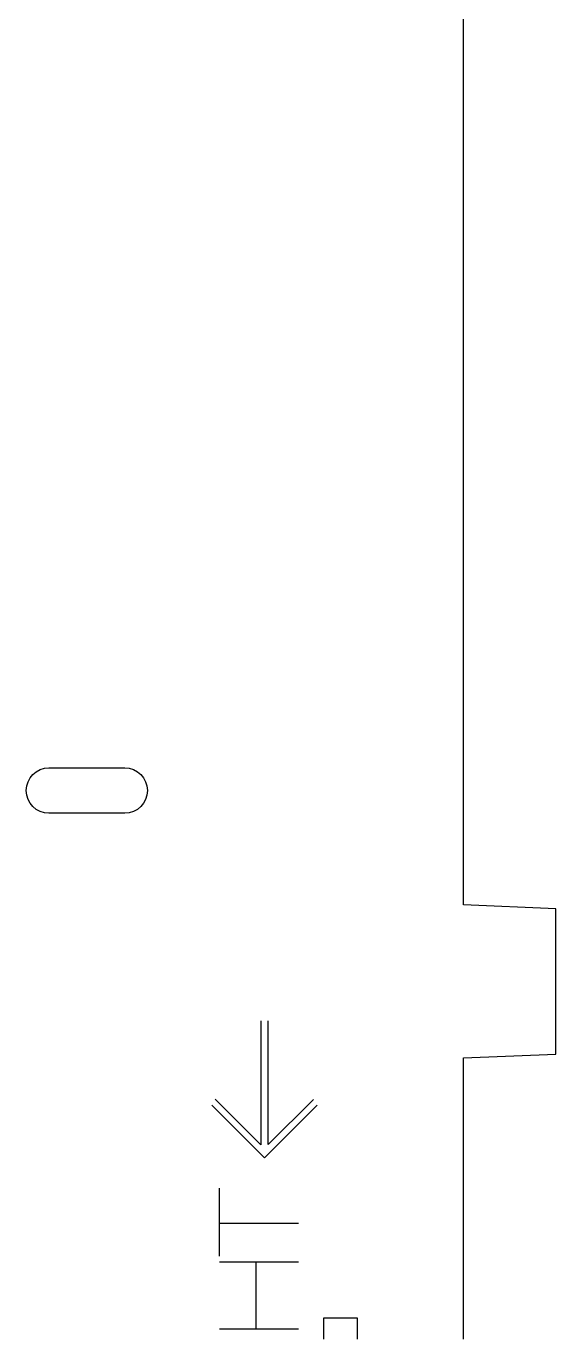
# Model space of a CAD drawing. Header units: millimetres. Extents: x -1166 to -93, y -857 to -63.
# Drawn here: x -862.8 to -827.8, y -630.9 to -544.4 of the extents above; entities that cross this region are included whole.
import ezdxf

# ---------------------------------------------------------------- set-up
doc = ezdxf.new("R2010")
doc.units = ezdxf.units.MM
doc.layers.add('CUTS', color=1, linetype='Continuous', true_color=0xff0000)
doc.layers.add('TEXT', color=5, linetype='Continuous', true_color=0x0000ff)

msp = doc.modelspace()

# ---------------------------------------------------------------- linework, layer by layer
at = {"layer": 'CUTS', "color": 1, "lineweight": 25, "true_color": 0xff0000}
for points in [[(-833.915, -631.096), (-833.915, -612.53), (-827.825, -612.28), (-827.825, -602.68), (-833.915, -602.43), (-833.915, -536.434)], [(-861.271, -593.379), (-856.271, -593.379)], [(-856.271, -596.379), (-861.271, -596.379), (-861.271, -596.379)], [(-843.132, -631.096), (-843.132, -629.695), (-840.932, -629.695), (-840.932, -631.096)]]:
    msp.add_lwpolyline(points, dxfattribs=at)
for points in [[(-862.771, -594.879), (-862.771, -594.05), (-862.099, -593.379), (-861.271, -593.379)], [(-856.271, -593.379), (-855.443, -593.379), (-854.771, -594.05), (-854.771, -594.879)], [(-861.271, -596.379), (-862.1, -596.379), (-862.771, -595.707), (-862.771, -594.879)], [(-854.771, -594.879), (-854.771, -595.707), (-855.443, -596.379), (-856.271, -596.379)]]:
    msp.add_open_spline(points, degree=3, dxfattribs=at)
at = {"layer": 'TEXT', "color": 5, "true_color": 0x0000ff}
for points in [[(-847.298, -610.087), (-847.298, -618.262), (-850.298, -615.262)], [(-843.808, -615.271), (-846.797, -618.261), (-846.797, -610.087)], [(-843.57, -615.644), (-847.048, -619.121), (-850.525, -615.644)], [(-850.02, -625.634), (-850.02, -621.138)], [(-844.808, -623.459), (-849.974, -623.459)], [(-850.02, -625.989), (-844.809, -625.989)], [(-847.596, -630.456), (-847.596, -625.989)], [(-844.808, -630.456), (-850.02, -630.456)]]:
    msp.add_lwpolyline(points, dxfattribs=at)

doc.saveas('drawing.dxf')
